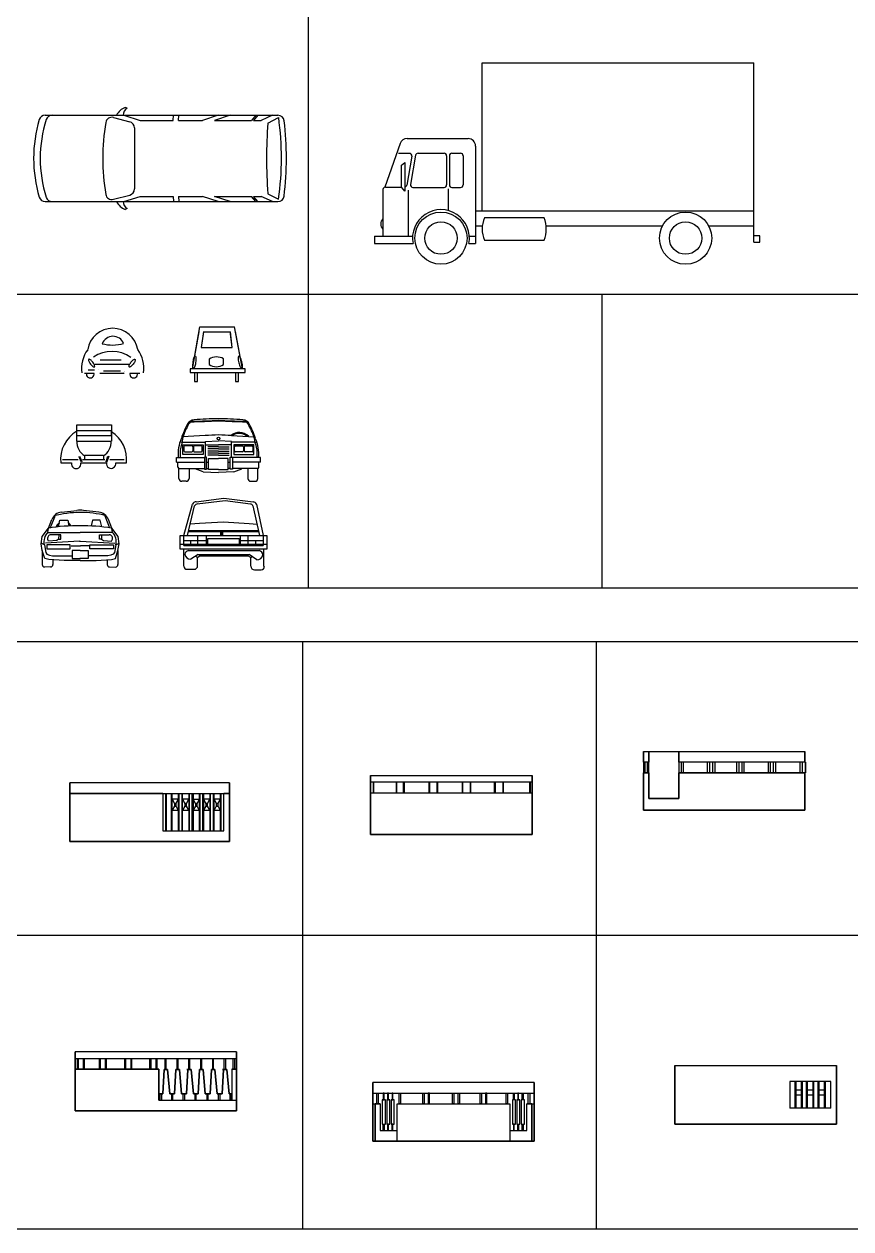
# Model space of a CAD drawing. Extents: x -72339 to 59654, y -38057 to 42097.
# Drawn here: x -34293 to -17400, y -38057 to -13449 of the extents above; entities that cross this region are included whole.
import ezdxf

# ---------------------------------------------------------------- set-up
doc = ezdxf.new("R2010")
doc.units = 0
doc.header["$MEASUREMENT"] = 0
doc.layers.get('0').update_dxf_attribs({"linetype": 'CONTINUOUS'})
doc.layers.add('WFRAME', color=7, linetype='CONTINUOUS')
doc.styles.add('DIM', font='txt')

# ---------------------------------------------------------------- blocks, each defined once
blk = doc.blocks.new('802')
at = {"color": 3}
blk.add_3dface([(1650, 0), (-1650, 0), (-1650, 0, -1351), (1650, 0, -1351)], dxfattribs=at)
at = {"layer": 'WFRAME', "color": 3}
for points in [[(-1538, 1200, -1351), (-1538, 982, -1351), (-1650, 982, -1351), (-1650, 1200, -1351)], [(-1650, 982, -1351), (-1650, 1200, -1351), (-1650, 1200), (-1650, 982)], [(-923, 240, -1351), (-1538, 240, -1351), (-1538, 1200, -1351), (-923, 1200, -1351)], [(1650, 1200, -1351), (1650, 982, -1351), (-923, 982, -1351), (-923, 1200, -1351)], [(1650, 982, -1351), (1650, 1200, -1351), (1650, 1200), (1650, 982)], [(-1650, 764), (-1650, 0), (-1650, 0, -1351), (-1650, 764, -1351)], [(1650, 764), (1650, 0), (1650, 0, -1351), (1650, 764, -1351)]]:
    blk.add_3dface(points, dxfattribs=at)
at = {"layer": 'WFRAME', "color": 3, "invisible_edges": 10}
for points in [[(-1538, 764, -1351), (-1650, 764, -1351), (-1650, 764, -1351), (-1538, 764, -1351)], [(-1538, 764, -1351), (-1538, 240, -1351), (-1650, 0, -1351), (-1650, 764, -1351)], [(-1640, 764, -1256), (-1640, 982, -1256), (-1640, 982, -1293), (-1640, 764, -1293)], [(-1640, 764, -712), (-1640, 982, -712), (-1640, 982, -749), (-1640, 764, -749)], [(-1640, 764, -605), (-1640, 982, -605), (-1640, 982, -642), (-1640, 764, -642)], [(-1640, 764, -69), (-1640, 982, -69), (-1640, 982, -106), (-1640, 764, -106)], [(-1575, 982, -1351), (-1575, 764, -1351), (-1613, 764, -1351), (-1613, 982, -1351)], [(-923, 764, -1351), (1650, 764, -1351), (1650, 764, -1351), (-923, 764, -1351)], [(1650, 764, -1351), (1650, 0, -1351), (-923, 240, -1351), (-923, 764, -1351)], [(-835, 982, -1351), (-835, 764, -1351), (-872, 764, -1351), (-872, 982, -1351)], [(-337, 764, -1351), (-337, 982, -1351), (-299, 982, -1351), (-299, 764, -1351)], [(-230, 764, -1351), (-230, 982, -1351), (-192, 982, -1351), (-192, 764, -1351)], [(298, 982, -1351), (298, 764, -1351), (261, 764, -1351), (261, 982, -1351)], [(368, 764, -1351), (368, 982, -1351), (405, 982, -1351), (405, 764, -1351)], [(903, 764, -1351), (903, 982, -1351), (941, 982, -1351), (941, 764, -1351)], [(1011, 764, -1351), (1011, 982, -1351), (1048, 982, -1351), (1048, 764, -1351)], [(1555, 764, -1351), (1555, 982, -1351), (1592, 982, -1351), (1592, 764, -1351)], [(1660, 764, -69), (1660, 982, -69), (1660, 982, -106), (1660, 764, -106)], [(1660, 764, -605), (1660, 982, -605), (1660, 982, -642), (1660, 764, -642)], [(1660, 764, -712), (1660, 982, -712), (1660, 982, -749), (1660, 764, -749)], [(1660, 764, -1256), (1660, 982, -1256), (1660, 982, -1293), (1660, 764, -1293)], [(-1538, 240, -1351), (-923, 240, -1351), (1650, 0, -1351), (-1650, 0, -1351)]]:
    blk.add_3dface(points, dxfattribs=at)
at = {"linetype": 'Continuous', "style": 'DIM', "flags": 1}
for tag in ['XVALUE', 'YVALUE']:
    blk.add_attdef(tag, (-998349, -999999), '', height=0.02, dxfattribs=at)
blk = doc.blocks.new('813')
at = {"color": 3, "linetype": 'Continuous'}
blk.add_3dface([(-1650, 0, -1100), (-1650, 0), (1650, 0), (1650, 0, -1100)], dxfattribs=at)
at = {"layer": 'WFRAME', "color": 3}
for points in [[(-1650, 1069, -1100), (-1650, 1200, -1100), (1650, 1200, -1100), (1650, 1069, -1100)], [(-1650, 1069), (-1650, 1069, -1100), (-1650, 1200, -1100), (-1650, 1200)], [(-1650, 1069, -1034), (-1650, 851, -1034), (-1650, 851, -1050), (-1650, 1069, -1050)], [(-1650, 1069, -600), (-1650, 851, -600), (-1650, 851, -617), (-1650, 1069, -617)], [(-1650, 1069, -512), (-1650, 851, -512), (-1650, 851, -528), (-1650, 1069, -528)], [(-1650, 1069, -49), (-1650, 851, -49), (-1650, 851, -65), (-1650, 1069, -65)], [(-1601, 1069, -1100), (-1601, 851, -1100), (-1585, 851, -1100), (-1585, 1069, -1100)], [(-1128, 1069, -1100), (-1128, 851, -1100), (-1111, 851, -1100), (-1111, 1069, -1100)], [(-964, 1069, -1100), (-964, 851, -1100), (-981, 851, -1100), (-981, 1069, -1100)], [(-458, 1069, -1100), (-458, 851, -1100), (-442, 851, -1100), (-442, 1069, -1100)], [(-295, 1069, -1100), (-295, 851, -1100), (-279, 851, -1100), (-279, 1069, -1100)], [(219, 1069, -1100), (219, 851, -1100), (236, 851, -1100), (236, 1069, -1100)], [(383, 1069, -1100), (383, 851, -1100), (399, 851, -1100), (399, 1069, -1100)], [(897, 1069, -1100), (897, 851, -1100), (881, 851, -1100), (881, 1069, -1100)], [(1052, 1069, -1100), (1052, 851, -1100), (1068, 851, -1100), (1068, 1069, -1100)], [(1599, 1069, -1100), (1599, 851, -1100), (1615, 851, -1100), (1615, 1069, -1100)], [(1650, 1069), (1650, 1069, -1100), (1650, 1200, -1100), (1650, 1200)], [(1650, 1069, -1034), (1650, 851, -1034), (1650, 851, -1050), (1650, 1069, -1050)], [(1650, 1069, -600), (1650, 851, -600), (1650, 851, -617), (1650, 1069, -617)], [(1650, 1069, -512), (1650, 851, -512), (1650, 851, -528), (1650, 1069, -528)], [(1650, 1069, -49), (1650, 851, -49), (1650, 851, -65), (1650, 1069, -65)], [(-1650, 0, -1100), (-1650, 851, -1100), (1650, 851, -1100), (1650, 0, -1100)], [(-1650, 851), (-1650, 851, -1100), (-1650, 0, -1100), (-1650, 0)], [(1650, 851), (1650, 851, -1100), (1650, 0, -1100), (1650, 0)]]:
    blk.add_3dface(points, dxfattribs=at)
at = {"layer": 'WFRAME', "color": 3, "invisible_edges": 10}
blk.add_3dface([(1650, 0, -1100), (1650, 218, -1100), (1650, 218, -1100), (1650, 0, -1100)], dxfattribs=at)
at = {"linetype": 'Continuous', "style": 'DIM', "flags": 1}
for tag in ['XVALUE', 'YVALUE']:
    blk.add_attdef(tag, (-999999, -999999), '', height=0.02, dxfattribs=at)
blk = doc.blocks.new('804')
at = {"color": 3, "linetype": 'Continuous'}
for points in [[(-1631, 0, -1100), (-1631, 0), (-1631, 1200), (-1631, 1200, -1100)], [(1631, 0, -1100), (1631, 0), (1631, 1200), (1631, 1200, -1100)], [(-1631, 0), (-1631, 0, -1100), (1631, 0, -1100), (1631, 0)]]:
    blk.add_3dface(points, dxfattribs=at)
at = {"layer": 'WFRAME', "color": 3}
for points in [[(-1631, 1200, -1100), (-1631, 982, -1100), (1631, 982, -1100), (1631, 1200, -1100)], [(462, 865, -1100), (506, 778, -1100), (542, 778, -1100), (587, 865, -1100)], [(542, 727, -1100), (542, 778, -1100), (506, 778, -1100), (506, 727, -1100)], [(756, 778, -1100), (801, 865, -1100), (676, 865, -1100), (721, 778, -1100)], [(721, 778, -1100), (721, 727, -1100), (756, 727, -1100), (756, 778, -1100)], [(1015, 865, -1100), (970, 778, -1100), (935, 778, -1100), (890, 865, -1100)], [(935, 778, -1100), (935, 727, -1100), (970, 727, -1100), (970, 778, -1100)], [(1104, 865, -1100), (1149, 778, -1100), (1185, 778, -1100), (1229, 865, -1100)], [(1149, 778, -1100), (1149, 727, -1100), (1185, 727, -1100), (1185, 778, -1100)], [(1318, 865, -1100), (1363, 778, -1100), (1399, 778, -1100), (1443, 865, -1100)], [(1363, 778, -1100), (1363, 727, -1100), (1399, 727, -1100), (1399, 778, -1100)], [(587, 640, -1100), (542, 727, -1100), (506, 727, -1100), (462, 640, -1100)], [(721, 727, -1100), (676, 640, -1100), (801, 640, -1100), (756, 727, -1100)], [(935, 727, -1100), (890, 640, -1100), (1015, 640, -1100), (970, 727, -1100)], [(1229, 640, -1100), (1185, 727, -1100), (1149, 727, -1100), (1104, 640, -1100)], [(1363, 727, -1100), (1318, 640, -1100), (1443, 640, -1100), (1399, 727, -1100)]]:
    blk.add_3dface(points, dxfattribs=at)
at = {"layer": 'WFRAME', "color": 3, "invisible_edges": 10}
for points in [[(270, 982, -1100), (270, 218, -1100), (-1631, 0, -1100), (-1631, 982, -1100)], [(-1631, 982, -1100), (270, 982, -1100), (270, 982, -1100), (-1631, 982, -1100)], [(328, 982, -1100), (328, 218, -1100), (346, 218, -1100), (346, 982, -1100)], [(444, 982, -1100), (444, 218, -1100), (462, 218, -1100), (462, 982, -1100)], [(587, 982, -1100), (587, 218, -1100), (605, 218, -1100), (605, 982, -1100)], [(658, 982, -1100), (658, 218, -1100), (676, 218, -1100), (676, 982, -1100)], [(801, 982, -1100), (801, 218, -1100), (819, 218, -1100), (819, 982, -1100)], [(873, 982, -1100), (873, 218, -1100), (873, 218, -1100), (873, 982, -1100)], [(891, 982, -1100), (891, 218, -1100), (873, 218, -1100), (873, 982, -1100)], [(1016, 982, -1100), (1016, 218, -1100), (1033, 218, -1100), (1033, 982, -1100)], [(1105, 982, -1100), (1105, 218, -1100), (1087, 218, -1100), (1087, 982, -1100)], [(1230, 982, -1100), (1230, 218, -1100), (1248, 218, -1100), (1248, 982, -1100)], [(1302, 982, -1100), (1302, 218, -1100), (1319, 218, -1100), (1319, 982, -1100)], [(1318, 865, -1100), (1363, 778, -1100), (1399, 778, -1100), (1443, 865, -1100)], [(1444, 982, -1100), (1444, 218, -1100), (1462, 218, -1100), (1462, 982, -1100)], [(1519, 218, -1100), (1519, 982, -1100), (1631, 982, -1100), (1631, 0, -1100)], [(1519, 982, -1100), (1631, 982, -1100), (1631, 982, -1100), (1519, 982, -1100)], [(270, 218, -1100), (1519, 218, -1100), (1631, 0, -1100), (-1631, 0, -1100)]]:
    blk.add_3dface(points, dxfattribs=at)
at = {"linetype": 'Continuous', "style": 'DIM', "flags": 1}
for tag in ['XVALUE', 'YVALUE']:
    blk.add_attdef(tag, (-1000018, -999999), '', height=0.02, dxfattribs=at)
blk = doc.blocks.new('810')
at = {"color": 3, "linetype": 'Continuous'}
for points in [[(-1650, 0, -1100), (-1650, 0), (-1650, 1200), (-1650, 1200, -1100)], [(1650, 1200, -1100), (1650, 0, -1100), (1650, 0), (1650, 1200)], [(-1650, 0, -1100), (-1650, 0), (1650, 0), (1650, 0, -1100)]]:
    blk.add_3dface(points, dxfattribs=at)
at = {"layer": 'WFRAME', "color": 3, "invisible_edges": 10}
for points in [[(-1650, 1200, -1100), (1650, 1200, -1100), (1538, 873, -1100), (699, 873, -1100)], [(-1650, 0, -1100), (-1650, 1200, -1100), (699, 873, -1100), (699, 327, -1100)], [(1650, 1200, -1100), (1650, 0, -1100), (1538, 327, -1100), (1538, 873, -1100)], [(803, 873, -1100), (803, 327, -1100), (829, 327, -1100), (829, 873, -1100)], [(934, 873, -1100), (934, 327, -1100), (960, 327, -1100), (960, 873, -1100)], [(1036, 873, -1100), (1036, 327, -1100), (1062, 327, -1100), (1062, 873, -1100)], [(1167, 873, -1100), (1167, 327, -1100), (1193, 327, -1100), (1193, 873, -1100)], [(1269, 873, -1100), (1269, 327, -1100), (1296, 327, -1100), (1296, 873, -1100)], [(1400, 873, -1100), (1400, 327, -1100), (1426, 327, -1100), (1426, 873, -1100)], [(829, 595, -1100), (934, 595, -1100), (934, 693, -1100), (829, 693, -1100)], [(1062, 595, -1100), (1167, 595, -1100), (1167, 693, -1100), (1062, 693, -1100)], [(1296, 595, -1100), (1400, 595, -1100), (1400, 693, -1100), (1296, 693, -1100)], [(-1650, 0, -1100), (1650, 0, -1100), (1538, 327, -1100), (699, 327, -1100)]]:
    blk.add_3dface(points, dxfattribs=at)
at = {"linetype": 'Continuous', "style": 'DIM', "flags": 1}
for tag in ['XVALUE', 'YVALUE']:
    blk.add_attdef(tag, (-999999, -999999), '', height=0.02, dxfattribs=at)
blk = doc.blocks.new('812')
at = {"color": 3}
for points in [[(-1650, 0, -1100), (-1650, 764, -1100), (-1600, 764, -1100), (-1600, 0, -1100)], [(-1650, 764, -1050), (-1650, 764, -1100), (-1650, 0, -1100), (-1650, 0, -1050)], [(1600, 764, -1100), (1650, 764, -1100), (1650, 0, -1100), (1600, 0, -1100)], [(1650, 0, -1100), (1650, 0, -1050), (1650, 764, -1050), (1650, 764, -1100)]]:
    blk.add_3dface(points, dxfattribs=at)
at = {"color": 3, "linetype": 'Continuous'}
blk.add_3dface([(-1650, 0, -1100), (-1650, 0), (1650, 0), (1650, 0, -1100)], dxfattribs=at)
at = {"layer": 'WFRAME', "color": 3}
for points in [[(-1650, 982, -1100), (-1650, 982), (-1650, 1200), (-1650, 1200, -1100)], [(-1650, 1200, -1100), (-1650, 982, -1100), (1650, 982, -1100), (1650, 1200, -1100)], [(1650, 982, -1100), (1650, 982), (1650, 1200), (1650, 1200, -1100)], [(-1650, 981, -533), (-1650, 764, -533), (-1650, 764, -561), (-1650, 981, -561)], [(-1650, 981, -50), (-1650, 764, -50), (-1650, 764, -78), (-1650, 981, -78)], [(-1650, 981, -706), (-1650, 847, -706), (-1650, 847, -688), (-1650, 981, -688)], [(-1650, 981, -796), (-1650, 847, -796), (-1650, 847, -778), (-1650, 981, -778)], [(-1650, 981, -886), (-1650, 847, -886), (-1650, 847, -868), (-1650, 981, -868)], [(-1650, 981, -988), (-1650, 764, -988), (-1650, 764, -1016), (-1650, 981, -1016)], [(-1650, 348, -660), (-1650, 847, -660), (-1650, 847, -725), (-1650, 348, -725)], [(-1650, 348, -750), (-1650, 847, -750), (-1650, 847, -815), (-1650, 348, -815)], [(-1650, 348, -840), (-1650, 847, -840), (-1650, 847, -905), (-1650, 348, -905)], [(-1538, 981, -1100), (-1538, 764, -1100), (-1566, 764, -1100), (-1566, 981, -1100)], [(-1390, 348, -1100), (-1390, 847, -1100), (-1455, 847, -1100), (-1455, 348, -1100)], [(-1436, 981, -1100), (-1436, 847, -1100), (-1418, 847, -1100), (-1418, 981, -1100)], [(-1300, 348, -1100), (-1300, 847, -1100), (-1365, 847, -1100), (-1365, 348, -1100)], [(-1346, 981, -1100), (-1346, 847, -1100), (-1328, 847, -1100), (-1328, 981, -1100)], [(-1210, 348, -1100), (-1210, 847, -1100), (-1275, 847, -1100), (-1275, 348, -1100)], [(-1256, 981, -1100), (-1256, 847, -1100), (-1238, 847, -1100), (-1238, 981, -1100)], [(1150, 764, -1100), (1150, 0, -1100), (-1150, 0, -1100), (-1150, 764, -1100)], [(-1083, 981, -1100), (-1083, 764, -1100), (-1111, 764, -1100), (-1111, 981, -1100)], [(-600, 981, -1100), (-600, 764, -1100), (-628, 764, -1100), (-628, 981, -1100)], [(-516, 981, -1100), (-516, 762, -1100), (-488, 762, -1100), (-488, 981, -1100)], [(4, 981, -1100), (4, 764, -1100), (-24, 764, -1100), (-24, 981, -1100)], [(125, 981, -1100), (125, 764, -1100), (97, 764, -1100), (97, 981, -1100)], [(571, 981, -1100), (571, 764, -1100), (543, 764, -1100), (543, 981, -1100)], [(655, 981, -1100), (655, 764, -1100), (683, 764, -1100), (683, 981, -1100)], [(1101, 981, -1100), (1101, 764, -1100), (1073, 764, -1100), (1073, 981, -1100)], [(1268, 348, -1100), (1268, 847, -1100), (1203, 847, -1100), (1203, 348, -1100)], [(1240, 981, -1100), (1240, 847, -1100), (1222, 847, -1100), (1222, 981, -1100)], [(1358, 348, -1100), (1358, 847, -1100), (1293, 847, -1100), (1293, 348, -1100)], [(1312, 981, -1100), (1312, 847, -1100), (1330, 847, -1100), (1330, 981, -1100)], [(1383, 847, -1100), (1383, 348, -1100), (1448, 348, -1100), (1448, 847, -1100)], [(1420, 981, -1100), (1420, 847, -1100), (1402, 847, -1100), (1402, 981, -1100)], [(1556, 981, -1100), (1556, 764, -1100), (1528, 764, -1100), (1528, 981, -1100)], [(1650, 981, -988), (1650, 764, -988), (1650, 764, -1016), (1650, 981, -1016)], [(1650, 981, -886), (1650, 847, -886), (1650, 847, -868), (1650, 981, -868)], [(1650, 981, -796), (1650, 847, -796), (1650, 847, -778), (1650, 981, -778)], [(1650, 981, -706), (1650, 847, -706), (1650, 847, -688), (1650, 981, -688)], [(1650, 981, -50), (1650, 764, -50), (1650, 764, -78), (1650, 981, -78)], [(1650, 981, -533), (1650, 764, -533), (1650, 764, -561), (1650, 981, -561)], [(1650, 348, -840), (1650, 847, -840), (1650, 847, -905), (1650, 348, -905)], [(1650, 348, -750), (1650, 847, -750), (1650, 847, -815), (1650, 348, -815)], [(1650, 348, -660), (1650, 847, -660), (1650, 847, -725), (1650, 348, -725)], [(-1650, 348, -706), (-1650, 218, -706), (-1650, 218, -706), (-1650, 348, -706)], [(-1650, 348, -706), (-1650, 218, -706), (-1650, 218, -688), (-1650, 348, -688)], [(-1650, 348, -796), (-1650, 218, -796), (-1650, 218, -778), (-1650, 348, -778)], [(-1650, 348, -868), (-1650, 218, -868), (-1650, 218, -886), (-1650, 348, -886)], [(-1418, 348, -1100), (-1418, 218, -1100), (-1436, 218, -1100), (-1436, 348, -1100)], [(-1346, 348, -1100), (-1346, 218, -1100), (-1328, 218, -1100), (-1328, 348, -1100)], [(-1256, 348, -1100), (-1256, 218, -1100), (-1256, 218, -1100), (-1256, 348, -1100)], [(-1256, 348, -1100), (-1256, 218, -1100), (-1238, 218, -1100), (-1238, 348, -1100)], [(1222, 348, -1100), (1222, 218, -1100), (1240, 218, -1100), (1240, 348, -1100)], [(1330, 348, -1100), (1330, 218, -1100), (1312, 218, -1100), (1312, 348, -1100)], [(1420, 348, -1100), (1420, 218, -1100), (1402, 218, -1100), (1402, 348, -1100)], [(1650, 348, -868), (1650, 218, -868), (1650, 218, -886), (1650, 348, -886)], [(1650, 348, -796), (1650, 218, -796), (1650, 218, -778), (1650, 348, -778)], [(1650, 348, -706), (1650, 218, -706), (1650, 218, -688), (1650, 348, -688)], [(1650, 348, -706), (1650, 218, -706), (1650, 218, -706), (1650, 348, -706)]]:
    blk.add_3dface(points, dxfattribs=at)
at = {"layer": 'WFRAME', "color": 3, "invisible_edges": 10}
for points in [[(-1650, 764, -600), (-1650, 764), (-1650, 764), (-1650, 764, -600)], [(-1650, 218, -600), (-1650, 764, -600), (-1650, 764), (-1650, 0)], [(-1650, 764, -950), (-1650, 218, -950), (-1650, 0, -1050), (-1650, 764, -1050)], [(-1650, 764, -1050), (-1650, 764, -950), (-1650, 764, -950), (-1650, 764, -1050)], [(-1500, 764, -1100), (-1500, 218, -1100), (-1600, 0, -1100), (-1600, 764, -1100)], [(-1600, 764, -1100), (-1500, 764, -1100), (-1500, 764, -1100), (-1600, 764, -1100)], [(1500, 218, -1100), (1500, 764, -1100), (1600, 764, -1100), (1600, 0, -1100)], [(1500, 764, -1100), (1600, 764, -1100), (1600, 764, -1100), (1500, 764, -1100)], [(1650, 764, -1050), (1650, 764, -950), (1650, 764, -950), (1650, 764, -1050)], [(1650, 764, -950), (1650, 218, -950), (1650, 0, -1050), (1650, 764, -1050)], [(1650, 218, -600), (1650, 764, -600), (1650, 764), (1650, 0)], [(1650, 764, -600), (1650, 764), (1650, 764), (1650, 764, -600)], [(-1650, 218, -950), (-1650, 218, -600), (-1650, 0), (-1650, 0, -1050)], [(-1500, 218, -1100), (-1150, 218, -1100), (-1150, 0, -1100), (-1600, 0, -1100)], [(1150, 218, -1100), (1500, 218, -1100), (1600, 0, -1100), (1150, 0, -1100)], [(1650, 218, -950), (1650, 218, -600), (1650, 0), (1650, 0, -1050)]]:
    blk.add_3dface(points, dxfattribs=at)
at = {"color": 3, "style": 'DIM', "flags": 1}
for tag in ['XVALUE', 'YVALUE']:
    blk.add_attdef(tag, (-999999, -999999), '', height=0.02, dxfattribs=at)
blk = doc.blocks.new('820')
at = {"color": 3, "linetype": 'Continuous'}
blk.add_3dface([(-1650, 0, -1100), (-1650, 0), (1650, 0), (1650, 0, -1100)], dxfattribs=at)
at = {"layer": 'WFRAME', "color": 3}
for points in [[(-1650, 1069), (-1650, 1069, -1100), (-1650, 1200, -1100), (-1650, 1200)], [(-1650, 1200, -1100), (-1650, 1069, -1100), (1650, 1069, -1100), (1650, 1200, -1100)], [(-1650, 1069, -49), (-1650, 851, -49), (-1650, 851, -65), (-1650, 1069, -65)], [(-1650, 1069, -512), (-1650, 851, -512), (-1650, 851, -528), (-1650, 1069, -528)], [(-1650, 1069, -600), (-1650, 851, -600), (-1650, 851, -617), (-1650, 1069, -617)], [(-1650, 1069, -1034), (-1650, 851, -1034), (-1650, 851, -1050), (-1650, 1069, -1050)], [(1650, 1069), (1650, 1069, -1100), (1650, 1200, -1100), (1650, 1200)], [(1650, 1069, -49), (1650, 851, -49), (1650, 851, -65), (1650, 1069, -65)], [(1650, 1069, -512), (1650, 851, -512), (1650, 851, -528), (1650, 1069, -528)], [(1650, 1069, -600), (1650, 851, -600), (1650, 851, -617), (1650, 1069, -617)], [(1650, 1069, -1034), (1650, 851, -1034), (1650, 851, -1050), (1650, 1069, -1050)], [(-1650, 851), (-1650, 851, -1100), (-1650, 0, -1100), (-1650, 0)], [(-1650, 851, -1100), (65, 851, -1100), (65, 851, -1100), (-1650, 851, -1100)], [(1650, 851), (1650, 851, -1100), (1650, 0, -1100), (1650, 0)]]:
    blk.add_3dface(points, dxfattribs=at)
at = {"layer": 'WFRAME', "color": 3, "invisible_edges": 10}
for points in [[(-1608, 1069, -1100), (-1608, 851, -1100), (-1582, 851, -1100), (-1582, 1069, -1100)], [(-1485, 1069, -1100), (-1485, 851, -1100), (-1458, 851, -1100), (-1458, 1069, -1100)], [(-1158, 1069, -1100), (-1158, 851, -1100), (-1131, 851, -1100), (-1131, 1069, -1100)], [(-1034, 1069, -1100), (-1034, 851, -1100), (-1007, 851, -1100), (-1007, 1069, -1100)], [(-636, 1069, -1100), (-636, 851, -1100), (-609, 851, -1100), (-609, 1069, -1100)], [(-512, 1069, -1100), (-512, 851, -1100), (-486, 851, -1100), (-486, 1069, -1100)], [(-123, 1069, -1100), (-123, 851, -1100), (-123, 851, -1100), (-123, 1069, -1100)], [(-123, 1069, -1100), (-123, 851, -1100), (-97, 851, -1100), (-97, 1069, -1100)], [(1, 1069, -1100), (1, 851, -1100), (27, 851, -1100), (27, 1069, -1100)], [(186, 1069, -1100), (186, 842, -1100), (213, 842, -1100), (213, 1069, -1100)], [(429, 1069, -1100), (429, 842, -1100), (455, 842, -1100), (455, 1069, -1100)], [(671, 1069, -1100), (671, 842, -1100), (698, 842, -1100), (698, 1069, -1100)], [(913, 1069, -1100), (913, 842, -1100), (940, 842, -1100), (940, 1069, -1100)], [(1156, 1069, -1100), (1156, 842, -1100), (1182, 842, -1100), (1182, 1069, -1100)], [(1425, 1069, -1100), (1425, 842, -1100), (1398, 842, -1100), (1398, 1069, -1100)], [(1610, 1069, -1100), (1610, 851, -1100), (1583, 851, -1100), (1583, 1069, -1100)], [(-1650, 851, -1100), (-1650, 218, -1100), (65, 218, -1100), (65, 851, -1100)], [(65, 851, -1100), (65, 218, -1100), (-1650, 0, -1100), (-1650, 218, -1100)], [(142, 345, -1100), (169, 842, -1100), (169, 842, -1100), (142, 345, -1100)], [(169, 842, -1100), (239, 842, -1100), (239, 842, -1100), (169, 842, -1100)], [(169, 842, -1100), (239, 842, -1100), (239, 842, -1100), (169, 842, -1100)], [(239, 842, -1100), (284, 345, -1100), (284, 345, -1100), (239, 842, -1100)], [(385, 345, -1100), (411, 842, -1100), (411, 842, -1100), (385, 345, -1100)], [(482, 842, -1100), (411, 842, -1100), (411, 842, -1100), (482, 842, -1100)], [(482, 842, -1100), (526, 345, -1100), (526, 345, -1100), (482, 842, -1100)], [(627, 345, -1100), (653, 842, -1100), (653, 842, -1100), (627, 345, -1100)], [(724, 842, -1100), (633, 842, -1100), (633, 842, -1100), (724, 842, -1100)], [(724, 842, -1100), (768, 345, -1100), (768, 345, -1100), (724, 842, -1100)], [(869, 345, -1100), (896, 842, -1100), (896, 842, -1100), (869, 345, -1100)], [(896, 842, -1100), (967, 842, -1100), (967, 842, -1100), (896, 842, -1100)], [(967, 842, -1100), (1011, 345, -1100), (1011, 345, -1100), (967, 842, -1100)], [(1112, 345, -1100), (1138, 842, -1100), (1138, 842, -1100), (1112, 345, -1100)], [(1138, 842, -1100), (1209, 842, -1100), (1209, 842, -1100), (1138, 842, -1100)], [(1209, 842, -1100), (1253, 345, -1100), (1253, 345, -1100), (1209, 842, -1100)], [(1354, 345, -1100), (1381, 842, -1100), (1381, 842, -1100), (1354, 345, -1100)], [(1366, 842, -1100), (1451, 842, -1100), (1451, 842, -1100), (1366, 842, -1100)], [(1451, 842, -1100), (1496, 345, -1100), (1496, 345, -1100), (1451, 842, -1100)], [(1557, 851, -1100), (1628, 851, -1100), (1628, 851, -1100), (1557, 851, -1100)], [(1557, 851, -1100), (1557, 218, -1100), (1650, 218, -1100), (1650, 851, -1100)], [(142, 345, -1100), (65, 345, -1100), (65, 345, -1100), (142, 345, -1100)], [(142, 345, -1100), (65, 345, -1100), (65, 345, -1100), (142, 345, -1100)], [(116, 345, -1100), (116, 218, -1100), (89, 218, -1100), (89, 345, -1100)], [(284, 345, -1100), (385, 345, -1100), (385, 345, -1100), (284, 345, -1100)], [(319, 345, -1100), (319, 218, -1100), (346, 218, -1100), (346, 345, -1100)], [(319, 345, -1100), (340, 345, -1100), (340, 345, -1100), (319, 345, -1100)], [(627, 345, -1100), (526, 345, -1100), (526, 345, -1100), (627, 345, -1100)], [(584, 345, -1100), (584, 218, -1100), (558, 218, -1100), (558, 345, -1100)], [(869, 345, -1100), (768, 345, -1100), (768, 345, -1100), (869, 345, -1100)], [(796, 345, -1100), (796, 218, -1100), (823, 218, -1100), (823, 345, -1100)], [(1112, 345, -1100), (1011, 345, -1100), (1011, 345, -1100), (1112, 345, -1100)], [(1044, 345, -1100), (1044, 218, -1100), (1071, 218, -1100), (1071, 345, -1100)], [(1354, 345, -1100), (1253, 345, -1100), (1253, 345, -1100), (1354, 345, -1100)], [(1309, 345, -1100), (1309, 218, -1100), (1283, 218, -1100), (1283, 345, -1100)], [(1496, 345, -1100), (1557, 345, -1100), (1557, 345, -1100), (1496, 345, -1100)], [(1513, 345, -1100), (1513, 218, -1100), (1539, 218, -1100), (1539, 345, -1100)], [(65, 218, -1100), (1650, 218, -1100), (1650, 0, -1100), (-1650, 0, -1100)]]:
    blk.add_3dface(points, dxfattribs=at)
at = {"color": 3, "style": 'DIM', "flags": 1}
for tag in ['XVALUE', 'YVALUE']:
    blk.add_attdef(tag, (-999999, -999999), '', height=0.02, dxfattribs=at)
blk = doc.blocks.new('1660')
for p, q in [((2247, 1139), (2247, 4162)), ((2247, 4162), (7791, 4162)), ((7791, 500), (7791, 4162)), ((569, 2511), (257, 1623)), ((713, 2613), (1957, 2613)), ((757, 2312), (535, 2312)), ((807, 2253), (705, 1665)), ((884, 2272), (780, 1676)), ((934, 2314), (1467, 2314)), ((1518, 2263), (1518, 1667)), ((1574, 2263), (1574, 1667)), ((1625, 2314), (1803, 2314)), ((1853, 2263), (1853, 1667)), ((2109, 2461), (2109, 468)), ((595, 2074), (666, 2122)), ((595, 1623), (595, 2074)), ((666, 2122), (666, 1540)), ((217, 1572), (217, 620)), ((268, 1623), (595, 1623)), ((666, 1540), (595, 1623)), ((738, 620), (738, 1563)), ((830, 1617), (1467, 1617)), ((1558, 1140), (1558, 1587)), ((1625, 1617), (1803, 1617)), ((2109, 1139), (7791, 1139)), ((3509, 996), (2289, 996)), ((2109, 835), (2248, 835)), ((3550, 835), (5931, 835)), ((6870, 835), (7791, 835)), ((45, 620), (823, 620)), ((45, 620), (45, 468)), ((1982, 620), (2109, 620)), ((2289, 537), (3509, 537)), ((7916, 626), (7791, 626)), ((7791, 500), (7916, 500)), ((7916, 500), (7916, 626)), ((45, 468), (832, 468)), ((1972, 468), (2109, 468))]:
    blk.add_line(p, q)
for centre, radius in [((1402, 581), 533), ((6400, 581), 533), ((1402, 581), 331), ((6400, 581), 331)]:
    blk.add_circle(centre, radius)
for centre, radius, start, end in [((713, 2461), 152, 90, 160.6182), ((1957, 2461), 152, 0, 90), ((757, 2261), 50.8, 350.1003, 90), ((934, 2263), 50.8, 90, 170.1003), ((1467, 2263), 50.8, 0, 90), ((1625, 2263), 50.8, 90, 180), ((1803, 2263), 50.8, 0, 90), ((268, 1572), 50.8, 90, 180), ((655, 1674), 50.8, 283.0759, 350.1003), ((830, 1667), 50.8, 170.1003, 270), ((1467, 1667), 50.8, 270, 0), ((1625, 1667), 50.8, 180, 270), ((1803, 1667), 50.8, 270, 0), ((1402, 581), 581, 348.781, 191.219), ((2850, 766), 606, 157.7648, 202.2352), ((2948, 766), 606, 337.7648, 22.2352), ((325, 868), 153, 134.8438, 225.5129)]:
    blk.add_arc(centre, radius, start, end)
at = {"style": 'DIM', "flags": 1}
for tag in ['XVALUE', 'YVALUE']:
    blk.add_attdef(tag, (-999999, -999999), '', height=0.02, dxfattribs=at)
blk = doc.blocks.new('1615')
for p, q in [((-42, 261), (93, 1013)), ((112, 1121), (818, 1121)), ((184, 1013), (138, 694)), ((184, 1013), (733, 1013)), ((770, 694), (734, 1013)), ((814, 1121), (977, 261)), ((138, 694), (770, 694)), ((1036, 261), (-85, 261)), ((-85, 261), (-85, 184)), ((298, 458), (298, 349)), ((595, 349), (595, 464)), ((1036, 184), (1036, 261)), ((-85, 184), (1036, 184)), ((0, 184), (0, 0)), ((0, 0), (64, 0)), ((64, 0), (64, 184)), ((64, 184), (839, 184)), ((839, 184), (839, 0)), ((839, 0), (898, 0)), ((898, 0), (898, 184))]:
    blk.add_line(p, q)
for points in [[(-42, 261), (112, 1121)], [(185, 1019), (138, 694), (770, 694)], [(184, 1013), (138, 694), (770, 694)], [(770, 694), (733, 1020)], [(833, 1019), (977, 261)]]:
    blk.add_lwpolyline(points)
for points in [[(-33, 400, 0.026012), (-38, 348, 0.035735), (-37, 309, 0.075075), (-28, 275, 0.261785), (-20, 269, 0.261785), (-10, 273, 0.075075), (8, 303, 0.035735), (20, 339, 0.026012), (31, 391, 0.026012), (36, 443, 0.035735), (35, 482, 0.075075), (26, 515, 0.261785), (18, 522, 0.261785), (8, 518, 0.075075), (-11, 488, 0.035735), (-23, 452, 0.026012)], [(969, 400, 0.026012), (953, 450, 0.035735), (938, 485, 0.075075), (917, 513, 0.261785), (906, 516, 0.261785), (899, 509, 0.075075), (893, 474, 0.035735), (896, 436, 0.026012), (906, 384, 0.026012), (921, 334, 0.035735), (937, 299, 0.075075), (958, 271, 0.261785), (968, 268, 0.261785), (976, 275, 0.075075), (981, 310, 0.035735), (979, 348, 0.026012)]]:
    blk.add_lwpolyline(points, format="xyb", close=True)
for centre, radius, start, end in [((452, 212), 290, 60.3304, 121.9843), ((446, 576), 272, 236.8473, 303.1527)]:
    blk.add_arc(centre, radius, start, end)
at = {"linetype": 'Continuous', "style": 'DIM', "flags": 1}
for tag in ['XVALUE', 'YVALUE']:
    blk.add_attdef(tag, (-103649, -119320), '', height=0.02, dxfattribs=at)
blk = doc.blocks.new('1625')
for p, q in [((328, 446), (328, 777)), ((328, 777), (1037, 777)), ((1037, 777), (1037, 446)), ((1037, 656), (328, 656)), ((328, 562), (1037, 562)), ((1037, 562), (1037, 656)), ((328, 446), (1032, 446)), ((0, 0), (223, 0)), ((35, 74), (359, 74)), ((376, 126), (385, 142)), ((420, 21), (376, 126)), ((385, 142), (433, 32)), ((411, 0), (932, 0)), ((433, 32), (420, 21)), ((442, 74), (901, 74)), ((490, 74), (490, 158)), ((490, 158), (871, 158)), ((871, 158), (871, 74)), ((927, 32), (962, 142)), ((936, 11), (927, 32)), ((980, 131), (936, 11)), ((962, 142), (980, 131)), ((1002, 74), (1299, 74)), ((1124, 0), (1343, 0))]:
    blk.add_line(p, q)
for centre, radius, start, end in [((671, 70), 675, 120.5705, 185.9793), ((671, 70), 675, 354.0207, 57.248), ((680, 441), 352, 179.1057, 237.3435), ((680, 441), 352, 302.8816, 0.8943), ((317, -19), 96, 168.3143, 11.6857), ((1028, -13), 97.2, 172.0461, 7.9539)]:
    blk.add_arc(centre, radius, start, end)
at = {"linetype": 'Continuous', "style": 'DIM', "flags": 1}
for tag in ['XVALUE', 'YVALUE']:
    blk.add_attdef(tag, (-96149, -120040), '', height=0.02, dxfattribs=at)
blk = doc.blocks.new('1605')
for p, q in [((131, 59), (258, 59)), ((52, -4), (241, -4)), ((367, -4), (862, -4)), ((988, -4), (1185, -4))]:
    blk.add_line(p, q)
for points in [[(175, 179, 0.032375), (201, 150, 0.043793), (223, 131, 0.086357), (247, 119, 0.234593), (257, 121, 0.234593), (262, 130, 0.086357), (257, 157, 0.043793), (245, 183, 0.032375), (223, 216, 0.032375), (197, 246, 0.043793), (175, 265, 0.086357), (150, 276, 0.234593), (140, 274, 0.234593), (136, 265, 0.086357), (141, 239, 0.043793), (153, 212, 0.032375)], [(1050, 179, -0.032375), (1024, 150, -0.043793), (1001, 131, -0.086357), (977, 119, -0.234593), (967, 121, -0.234593), (963, 130, -0.086357), (967, 157, -0.043793), (980, 183, -0.032375), (1002, 216, -0.032375), (1028, 246, -0.043793), (1050, 265, -0.086357), (1074, 276, -0.234593), (1084, 274, -0.234593), (1089, 265, -0.086357), (1084, 239, -0.043793), (1072, 212, -0.032375)]]:
    blk.add_lwpolyline(points, format="xyb", close=True)
for points in [[(372, 269), (805, 269)], [(267, 179), (962, 179)], [(792, 32), (442, 32)]]:
    blk.add_lwpolyline(points)
for points in [[(380, -4, 2, 0, 0), (341, 80, 0, 0, 0)], [(853, -4, 2, 0, 0), (892, 80, 0, 0, 0)]]:
    blk.add_lwpolyline(points, format="xyseb")
for centre, radius, start, end in [((630, 392), 518, 9.0344, 170.9656), ((635, 513), 234, 21.5479, 159.8178), ((625, 1410), 842, 255.6207, 285.745), ((637, 92), 643, 143.7231, 188.2133), ((615, -239), 677, 55.1465, 124.0594), ((623, 93), 643, 351.7867, 36.2769), ((170, -27), 77.7, 163.1604, 16.8396), ((1059, -27), 77.7, 163.1604, 16.8396)]:
    blk.add_arc(centre, radius, start, end)
at = {"linetype": 'Continuous', "style": 'DIM', "flags": 1}
for tag in ['XVALUE', 'YVALUE']:
    blk.add_attdef(tag, (-100129, -119841), '', height=0.02, dxfattribs=at)
blk = doc.blocks.new('AUTO3')
for p, q in [((18.8, 78.8), (28.7, 103.2)), ((41.6, 111.4), (73, 114.9)), ((117.7, 111.4), (86.3, 114.9)), ((140.6, 78.8), (130.6, 103.2)), ((2, 61.5), (15.2, 78.8)), ((13.7, 70.1), (14.8, 78.2)), ((15.2, 78.8), (21.9, 96.2)), ((35.3, 81.1), (38.6, 95)), ((38.6, 95), (54.4, 95)), ((54.4, 95), (56.8, 83.2)), ((104.9, 95), (102.5, 83.2)), ((120.7, 95), (104.9, 95)), ((124, 81.1), (120.7, 95)), ((144.2, 78.8), (137.5, 96.2)), ((157.3, 61.5), (144.2, 78.8)), ((145.6, 70.1), (144.6, 78.2)), ((-0.2, 46.8), (2, 61.5)), ((78.6, 51.8), (8.8, 48.2)), ((13.9, 70), (79.8, 70)), ((15.2, 51.9), (13.9, 54.7)), ((32, 53.1), (15.2, 51.9)), ((36.1, 65), (20.3, 65)), ((35.7, 56.1), (32, 53.1)), ((36.1, 65), (35.7, 56.1)), ((35.7, 56.1), (40.1, 56.1)), ((40.1, 65), (36.1, 65)), ((40.1, 56.1), (40.1, 65)), ((78.6, 51.8), (80.7, 51.8)), ((145.4, 70), (79.5, 70)), ((80.7, 51.8), (150.5, 48.2)), ((119.2, 56.1), (119.2, 65)), ((119.2, 65), (123.2, 65)), ((123.6, 56.1), (119.2, 56.1)), ((123.2, 65), (123.6, 56.1)), ((123.2, 65), (139, 65)), ((123.6, 56.1), (127.4, 53.1)), ((127.4, 53.1), (144.1, 51.9)), ((144.1, 51.9), (145.5, 54.7)), ((159.5, 46.8), (157.3, 61.5)), ((2.3, 32.6), (-0.2, 46.8)), ((6.6, 44.8), (1.2, 47.2)), ((2.3, 32.6), (2.3, 4)), ((7.4, 16.6), (2.3, 32.6)), ((6.6, 44.8), (9.6, 28.8)), ((9.6, 28.8), (12, 25.6)), ((11.7, 44.2), (11.7, 36.2)), ((13.2, 44.2), (11.7, 44.2)), ((11.7, 36.2), (59.7, 36.2)), ((12, 25.6), (17, 23.2)), ((59.7, 44.2), (13.2, 44.2)), ((59.7, 36.2), (59.7, 44.2)), ((61.7, 42.3), (78.9, 42.3)), ((79.8, 33.2), (63.4, 33.2)), ((63.4, 33.2), (63.4, 16.5)), ((78.9, 42.3), (80.4, 42.3)), ((79.5, 33.2), (95.9, 33.2)), ((97.6, 42.3), (80.4, 42.3)), ((95.9, 33.2), (95.9, 16.5)), ((99.6, 36.2), (99.6, 44.2)), ((99.6, 44.2), (146.1, 44.2)), ((147.7, 36.2), (99.6, 36.2)), ((147.3, 25.6), (142.4, 23.2)), ((146.1, 44.2), (147.7, 44.2)), ((149.7, 28.8), (147.3, 25.6)), ((147.7, 44.2), (147.7, 36.2)), ((152.7, 44.8), (149.7, 28.8)), ((152, 16.6), (157, 32.6)), ((152.7, 44.8), (158.2, 47.2)), ((157, 32.6), (159.5, 46.8)), ((157, 32.6), (157, 4)), ((15.6, 14.3), (7.4, 16.6)), ((47, 12.2), (15.6, 14.3)), ((17, 23.2), (23.1, 22.2)), ((23.1, 22.2), (63.4, 22.3)), ((24.3, 13.4), (24.3, 4.1)), ((79.8, 12.2), (47, 12.2)), ((63.4, 16.5), (80.2, 16.5)), ((95.9, 16.5), (79.1, 16.5)), ((79.5, 12.2), (112.3, 12.2)), ((136.3, 22.2), (95.9, 22.3)), ((112.3, 12.2), (143.7, 14.3)), ((135, 13.4), (135, 4.1)), ((142.4, 23.2), (136.3, 22.2)), ((143.7, 14.3), (152, 16.6)), ((19.5, -0.7), (7.1, -0.8)), ((139.8, -0.7), (152.2, -0.8))]:
    blk.add_line(p, q)
for centre, radius, start, end in [((44.3, 87.5), 24, 96.3839, 158.9087), ((80.3, -98.7), 209.3, 75.5603, 104.9454), ((79.7, 55.3), 60, 83.6161, 96.3839), ((115.1, 87.5), 24, 21.0913, 83.6161), ((74.8, -261.7), 345.2, 89.0927, 100.0145), ((46.6, 74.3), 17.4, 122.4491, 158.8894), ((46.6, 74.3), 15, 133.0296, 153.7604), ((46.6, 74.3), 15, 85.1087, 86.0003), ((46.6, 74.3), 17.4, 30.7149, 58.8305), ((46.6, 74.3), 15, 35.8439, 49.5745), ((84.5, -261.7), 345.2, 79.9855, 90.9073), ((31, 51.4), 25.3, 132.5443, 195.2659), ((20.3, 57.8), 7.2, 90, 206.0179), ((139, 57.8), 7.2, 333.9821, 90), ((128.3, 51.4), 25.3, 344.7341, 47.4557), ((7.1, 4), 4.8, 180, 270.1507), ((19.5, 4.1), 4.8, 270.1507, 0), ((139.8, 4.1), 4.8, 180, 269.8493), ((152.2, 4), 4.8, 269.8493, 0)]:
    blk.add_arc(centre, radius, start, end)
blk = doc.blocks.new('1665')
at = {"xscale": 10, "yscale": 10, "zscale": 10}
blk.add_blockref('AUTO3', (0, 0), dxfattribs=at)
at = {"style": 'DIM', "flags": 1}
for tag in ['XVALUE', 'YVALUE']:
    blk.add_attdef(tag, (-999999, -999999), '', height=0.02, dxfattribs=at)
blk = doc.blocks.new('1675')
at = {"color": 0, "linetype": 'Continuous'}
for p, q in [((-64.5, 693.5), (112.9, 1330.6)), ((8.1, 693.5), (153.2, 1298.3)), ((188.4, 1381.5), (752.9, 1454)), ((206.2, 1334.2), (780.8, 1407.1)), ((752.9, 1454), (1349.7, 1381.5)), ((780.8, 1407.1), (1298.1, 1337.7)), ((1346.8, 1298.3), (1483.9, 693.5)), ((1419.4, 1330.6), (1556.5, 693.5)), ((27.4, 773.8), (1465.7, 773.8)), ((31.3, 790.4), (1461.9, 790.4)), ((65.2, 931.7), (258.7, 941.9)), ((258.7, 941.9), (744, 968.6)), ((690.5, 693.2), (690.5, 773.8)), ((709.7, 798.3), (709.7, 766.1)), ((709.7, 766.1), (709.7, 693.5)), ((726.4, 773.8), (726.4, 693.2)), ((744, 968.6), (1272.8, 938.5)), ((1272.8, 938.5), (1432.5, 920)), ((-137.1, 693.5), (1629.1, 693.5)), ((-137.1, 411.2), (-137.1, 693.5)), ((-137.1, 516.1), (1629.1, 516.1)), ((-64.5, 693.5), (395.2, 693.5)), ((-64.5, 483.8), (-64.5, 693.5)), ((-64.5, 588.7), (395.2, 588.7)), ((72.6, 588.7), (72.6, 516.1)), ((217.8, 693.5), (217.8, 516.1)), ((395.2, 693.5), (395.2, 483.8)), ((427.4, 629), (1064.5, 629)), ((427.4, 483.8), (427.4, 629)), ((1064.5, 629), (1064.5, 483.8)), ((1096.8, 693.5), (1556.5, 693.5)), ((1096.8, 483.8), (1096.8, 693.5)), ((1096.8, 588.7), (1556.5, 588.7)), ((1246.1, 693.5), (1246.1, 516.1)), ((1403.4, 588.7), (1403.4, 516.1)), ((1556.5, 693.5), (1556.5, 483.8)), ((1629.1, 693.5), (1629.1, 411.2)), ((1629.1, 411.2), (-137.1, 411.2)), ((-64.5, 483.8), (1556.5, 483.8)), ((395.2, 483.8), (-64.5, 483.8)), ((-64.5, 64.5), (-64.5, 411.2)), ((28.3, 382.5), (1474.9, 382.5)), ((225.9, 303.7), (76.7, 205.1)), ((217.8, 241.9), (169.2, 266.2)), ((217.8, 241.9), (258.1, 274.2)), ((225.9, 303.7), (1274.2, 303.7)), ((258.1, 274.2), (1242, 274.2)), ((1064.5, 483.8), (427.4, 483.8)), ((1556.5, 483.8), (1096.8, 483.8)), ((1306.5, 241.9), (1242, 274.2)), ((1427.4, 190.4), (1274.2, 303.7)), ((1306.5, 241.9), (1332.2, 260.8)), ((1573, 57.1), (1573, 411.9)), ((0, 0), (145.2, 0)), ((217.8, 72.5), (217.8, 241.9)), ((1306.5, 64.5), (1306.5, 241.9)), ((1379.1, -8.1), (1516.2, -8.1))]:
    blk.add_line(p, q, dxfattribs=at)
for centre, radius, start, end in [((188.4, 1300), 81.5, 90, 157.9252), ((218.5, 1263.2), 72.1, 90, 151.6879), ((1286.2, 1266.5), 68.4, 27.7241, 80.5376), ((1346.8, 1298.3), 79.4, 23.9625, 87.9921), ((44.4, 293.8), 90.2, 100.3048, 169.6952), ((76.7, 326), 122, 187.5946, 270), ((1427.4, 311.4), 121, 270, 352.4054), ((1458.7, 296.2), 88.7, 0, 79.6951), ((0, 64.5), 64.5, 180, 270), ((145.2, 72.5), 72.6, 270, 0), ((1379.1, 64.5), 72.6, 180, 270), ((1516.2, 55.5), 64.5, 270, 0)]:
    blk.add_arc(centre, radius, start, end, dxfattribs=at)
at = {"style": 'DIM', "flags": 1}
for tag in ['XVALUE', 'YVALUE']:
    blk.add_attdef(tag, (-999999, -999999), '', height=0.02, dxfattribs=at)
blk = doc.blocks.new('AUTO1')
for p, q in [((10.9, 79.6), (7.4, 80.1)), ((10.1, 76), (7.4, 63.5)), ((10, 79.7), (59.1, 79.7)), ((12.3, 87.4), (10.5, 76.2)), ((58.8, 93.5), (12.3, 91)), ((13.1, 54.6), (13.1, 74.4)), ((13.1, 74.4), (54.2, 74.4)), ((54.2, 74.4), (54.2, 54.6)), ((59.1, 81.2), (85.6, 82.9)), ((59.1, 49.5), (59.1, 81.2)), ((59.1, 74.4), (85.6, 74.4)), ((112.1, 81.2), (85.6, 82.9)), ((112.1, 74.4), (85.6, 74.4)), ((112.1, 49.5), (112.1, 81.2)), ((161.2, 79.7), (112.1, 79.7)), ((112.4, 93.5), (158.9, 91)), ((158.1, 74.4), (117, 74.4)), ((117, 74.4), (117, 54.6)), ((158.1, 54.6), (158.1, 74.4)), ((158.9, 87.4), (160.8, 76.2)), ((160.3, 79.6), (163.8, 80.1)), ((161.1, 76), (163.8, 63.5)), ((7.4, 63.5), (7.4, 48.7)), ((54.2, 54.6), (13.1, 54.6)), ((15, 70.7), (15, 62.1)), ((31.3, 72.5), (16.8, 72.5)), ((16.8, 60.3), (31.3, 60.3)), ((33.1, 70.7), (33.1, 62.1)), ((34.4, 70.7), (34.4, 62.1)), ((50.7, 72.5), (36.2, 72.5)), ((36.2, 60.3), (50.7, 60.3)), ((52.5, 62.1), (52.5, 70.7)), ((57, 49.5), (57, 24.7)), ((61.3, 49.5), (57, 49.5)), ((61.3, 24.7), (61.3, 49.5)), ((85.6, 70.2), (63.8, 70.2)), ((85.6, 66.1), (63.8, 66.1)), ((85.6, 61.9), (63.8, 61.9)), ((85.6, 57.8), (63.8, 57.8)), ((85.6, 53.6), (63.8, 53.6)), ((85.6, 70.2), (107.4, 70.2)), ((85.6, 66.1), (107.4, 66.1)), ((85.6, 61.9), (107.4, 61.9)), ((85.6, 57.8), (107.4, 57.8)), ((85.6, 53.6), (107.4, 53.6)), ((109.9, 49.5), (114.2, 49.5)), ((109.9, 24.7), (109.9, 49.5)), ((114.2, 49.5), (114.2, 24.7)), ((117, 54.6), (158.1, 54.6)), ((118.7, 62.1), (118.7, 70.7)), ((120.5, 72.5), (135, 72.5)), ((135, 60.3), (120.5, 60.3)), ((136.8, 70.7), (136.8, 62.1)), ((138.1, 70.7), (138.1, 62.1)), ((139.9, 72.5), (154.4, 72.5)), ((154.4, 60.3), (139.9, 60.3)), ((156.2, 70.7), (156.2, 62.1)), ((163.8, 63.5), (163.8, 48.7)), ((-0.4, 48.7), (57, 48.7)), ((-0.4, 39.2), (-0.4, 48.7)), ((-0.4, 39.2), (57, 39.2)), ((2.8, 28.8), (2.8, 39.2)), ((5, 6), (5, 25.9)), ((5.8, 25.9), (57, 25.9)), ((25.5, 25.9), (25.5, 6)), ((54.1, 19.3), (37.8, 25.8)), ((57, 24.7), (61.3, 24.7)), ((61.3, 39.2), (65.5, 39.2)), ((61.3, 25.9), (65.5, 25.9)), ((65.5, 24.5), (65.5, 46.3)), ((65.5, 46.3), (85.6, 46.3)), ((105.7, 46.3), (85.6, 46.3)), ((105.7, 24.5), (105.7, 46.3)), ((105.7, 39.2), (109.9, 39.2)), ((109.9, 25.9), (105.7, 25.9)), ((114.2, 24.7), (109.9, 24.7)), ((171.6, 48.7), (114.2, 48.7)), ((171.6, 39.2), (114.2, 39.2)), ((165.4, 25.9), (114.2, 25.9)), ((117.1, 19.3), (133.4, 25.8)), ((145.7, 25.9), (145.7, 6)), ((166.2, 6), (166.2, 25.9)), ((168.4, 28.8), (168.4, 39.2)), ((171.6, 39.2), (171.6, 48.7)), ((54.1, 19.3), (85.6, 18.2)), ((85.6, 24.5), (65.5, 24.5)), ((85.6, 24.5), (105.7, 24.5)), ((117.1, 19.3), (85.6, 18.2)), ((19.5, 0), (11, 0)), ((151.7, 0), (160.2, 0))]:
    blk.add_line(p, q)
blk.add_circle((85.6, 87.5), 2.89)
for centre, radius, start, end in [((37.2, 109), 16.8, 94.3523, 150.4523), ((-1898.8, 51447), 51361.8, 272.15111, 272.21417), ((-1898.8, 51448.1), 51361.8, 272.15597, 272.21417), ((92.8, -594.6), 722.6, 90.5709, 94.513), ((78.4, -594.6), 722.6, 85.487, 89.4291), ((2070, 51448.1), 51361.8, 267.78583, 267.84403), ((2070, 51447), 51361.8, 267.78583, 267.84889), ((134, 109), 16.8, 29.5477, 85.6477), ((172.7, 35.2), 171.1, 151.3521, 162.173), ((147.4, 45.4), 141.9, 149.2485, 162.6299), ((33.8, 113.1), 9.6, 92.1583, 149.6553), ((128, 73.7), 26.4, 42.5393, 131.317), ((137.4, 113.1), 9.6, 30.3447, 87.8417), ((23.8, 45.4), 141.9, 17.3701, 30.7515), ((-1.5, 35.2), 171.1, 17.827, 28.6479), ((81.6, 56), 78.4, 156.6262, 185.2936), ((92.8, -345.8), 440.6, 90.9364, 94.4278), ((78.4, -345.8), 440.6, 85.5722, 89.0636), ((128, 73.7), 24.2, 48.1322, 125.8531), ((89.6, 56), 78.4, 354.7064, 23.3738), ((16.8, 70.7), 1.8, 90, 180), ((16.8, 62.1), 1.8, 180, 270), ((31.3, 70.7), 1.8, 0, 90), ((31.3, 62.1), 1.8, 270, 0), ((36.2, 70.7), 1.8, 90, 180), ((36.2, 62.1), 1.8, 180, 270), ((50.7, 70.7), 1.8, 0, 90), ((50.7, 62.1), 1.8, 270, 0), ((120.5, 70.7), 1.8, 90, 180), ((120.5, 62.1), 1.8, 180, 270), ((135, 70.7), 1.8, 0, 90), ((135, 62.1), 1.8, 270, 0), ((139.9, 70.7), 1.8, 90, 180), ((139.9, 62.1), 1.8, 180, 270), ((154.4, 70.7), 1.8, 0, 90), ((154.4, 62.1), 1.8, 270, 0), ((6.3, 29.5), 3.6, 192.4074, 270), ((164.9, 29.5), 3.6, 270, 347.5926), ((11, 6), 6, 180, 270), ((19.5, 6), 6, 270, 360), ((151.7, 6), 6, 180, 270), ((160.2, 6), 6, 270, 0)]:
    blk.add_arc(centre, radius, start, end)
blk = doc.blocks.new('1655')
at = {"xscale": 10, "yscale": 10, "zscale": 10}
blk.add_blockref('AUTO1', (0, 0), dxfattribs=at)
at = {"style": 'DIM', "flags": 1}
for tag in ['XVALUE', 'YVALUE']:
    blk.add_attdef(tag, (-999999, -999999), '', height=0.02, dxfattribs=at)
blk = doc.blocks.new('1007')
for p, q in [((1923, 1988), (1883, 2006)), ((248, 1846), (5005, 1846)), ((1644, 1800), (1976, 1713)), ((1859, 1846), (2188, 1739)), ((2188, 1739), (2863, 1739)), ((2863, 1739), (2871, 1846)), ((2975, 1739), (2983, 1846)), ((2975, 1739), (3465, 1739)), ((3785, 1846), (3465, 1739)), ((4026, 1846), (3706, 1739)), ((3706, 1739), (4467, 1739)), ((4555, 1846), (4467, 1739)), ((4596, 1846), (4508, 1739)), ((4508, 1739), (4662, 1739)), ((4894, 1846), (4662, 1739)), ((4799, 1686), (5019, 1800)), ((2071, 1590), (2071, 340)), ((248, 83), (5004, 83)), ((1644, 129), (1976, 217)), ((1859, 83), (2188, 190)), ((2188, 190), (2863, 190)), ((2863, 190), (2871, 83)), ((2975, 190), (2983, 83)), ((2975, 190), (3465, 190)), ((3785, 83), (3465, 190)), ((4026, 83), (3706, 190)), ((3706, 190), (4467, 190)), ((4555, 83), (4467, 190)), ((4596, 83), (4508, 190)), ((4508, 190), (4662, 190)), ((4894, 83), (4662, 190)), ((4799, 243), (5018, 130)), ((1923, -59), (1883, -77))]:
    blk.add_line(p, q)
for centre, radius, start, end in [((1985, 1721), 303, 109.7944, 155.6458), ((2020, 1836), 180, 122.3474, 176.7713), ((2801, 965), 2788, 163.488, 196.512), ((248, 1719), 127, 90, 162.5507), ((2783, 965), 2636, 162.4547, 197.5453), ((390, 1719), 127, 90, 161.4637), ((1611, 1677), 127, 75.2564, 170.0648), ((5005, 1719), 127, 7.3566, 90), ((-1091, 969), 6167, 352.1826, 7.7434), ((-1160, 969), 6338, 352.9752, 6.9455), ((5814, 965), 4389, 170.3674, 189.6326), ((1944, 1590), 127, 0, 75.2564), ((14095, 965), 9324, 175.5628, 184.4372), ((1944, 340), 127, 284.7436, 0), ((248, 210), 127, 197.4493, 270), ((390, 210), 127, 198.5363, 270), ((1611, 252), 127, 189.9352, 284.7436), ((1985, 208), 303, 204.3542, 250.2056), ((2020, 94), 180, 183.2287, 237.6526), ((5004, 210), 127, 270, 352.5594)]:
    blk.add_arc(centre, radius, start, end)
at = {"style": 'DIM', "flags": 1}
for tag in ['XVALUE', 'YVALUE']:
    blk.add_attdef(tag, (-999999, -999999), '', height=0.02, dxfattribs=at)

msp = doc.modelspace()

# ---------------------------------------------------------------- linework, layer by layer
for p, q in [((-28479, -24962), (-28479, 11038)), ((-58479, -18962), (-4479, -18962)), ((-22479, -24962), (-22479, -18962)), ((-58479, -24962), (-4479, -24962)), ((-40603, -26057), (-4603, -26057)), ((-28603, -26057), (-28603, -38057)), ((-22603, -26057), (-22603, -38057)), ((-40603, -32057), (-4603, -32057)), ((-40603, -38057), (-4603, -38057))]:
    msp.add_line(p, q)

# ---------------------------------------------------------------- block references
for name, p in [('1660', (-27178, -18401)), ('1007', (-34111, -17157)), ('1605', (-33112, -20572)), ('1615', (-30812, -20750)), ('1625', (-33544, -22413)), ('1655', (-31178, -22788)), ('1675', (-30965, -24585)), ('1665', (-33945, -24530)), ('802', (-19990, -29506, 1351)), ('804', (-31729, -30147, 1100)), ('813', (-25563, -29999, 1100)), ('820', (-31602, -35643, 1100)), ('810', (-19348, -35917, 1100)), ('812', (-25519, -36266, 1100))]:
    msp.add_blockref(name, p)

doc.saveas('drawing.dxf')
